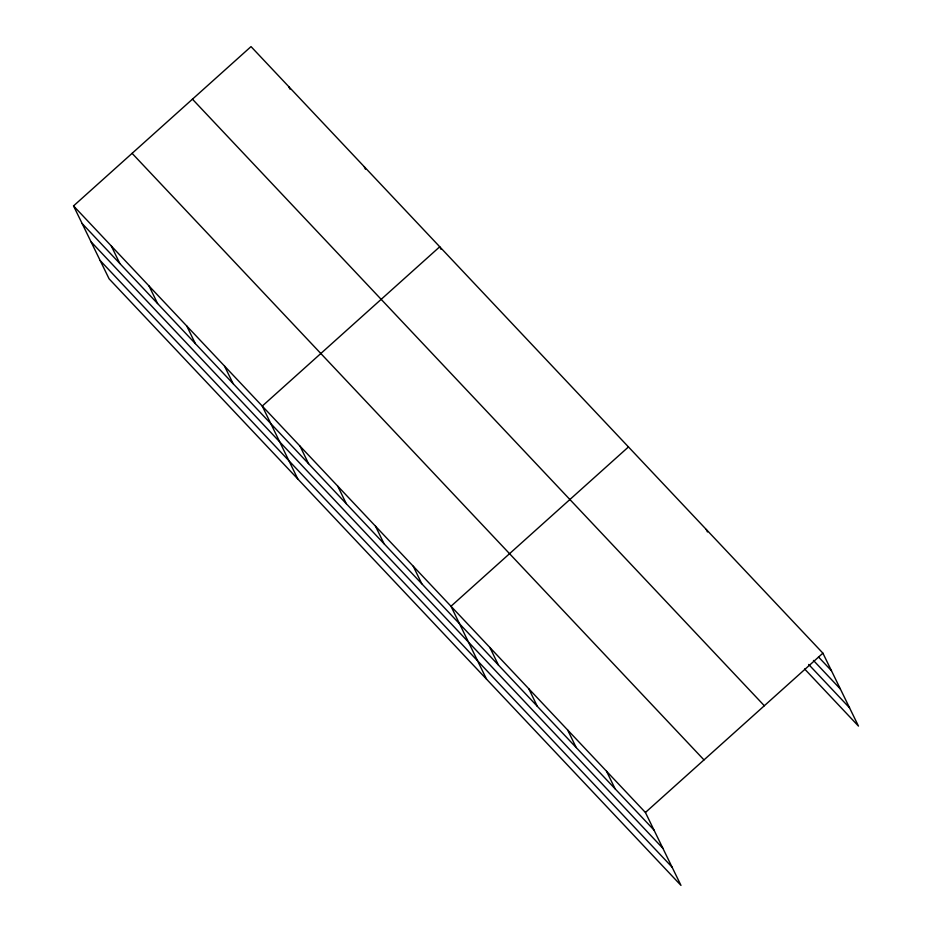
<?xml version="1.0" encoding="UTF-8"?>
<svg xmlns="http://www.w3.org/2000/svg" width="932" height="932" viewBox="0 0 932 932"><rect width="100%" height="100%" fill="white"/><g stroke="black" fill="none" stroke-linecap="round" stroke-linejoin="round"><path stroke-width="1.4" d="M73.535 205.914L645.422 812.483L680.977 885.4L109.102 278.831L73.535 205.914L251.023 46.6L822.898 653.169L858.465 726.086L804.619 668.978M628.459 446.941L450.983 606.254L486.539 679.16M645.422 812.483L822.898 653.169M818.506 656.99L831.472 670.737M813.461 660.45L840.373 689.004M808.673 664.458L849.553 707.819M192.446 99.176L764.333 705.745M132.099 153.337L703.986 759.906M82.098 223.482L653.984 830.051M91.01 241.749L662.897 848.318M100.19 260.564L672.077 867.133M706.235 529.434L707.458 531.939M440.964 249.275L439.741 246.77L262.253 406.084L297.821 479.001M364.249 166.7L365.472 169.216M288.757 86.629L289.98 89.146M606.534 771.242L615.097 788.798M567.646 729.989L576.209 747.557M528.759 688.748L537.321 706.305M489.871 647.495L498.434 665.064M413.237 566.213L421.8 583.782M375.491 526.184L384.054 543.752M337.745 486.155L346.308 503.711M299.999 446.113L308.574 463.682M224.507 366.055L233.082 383.611M186.773 326.014L195.336 343.582M149.027 285.984L157.59 303.552M111.281 245.943L119.844 263.511"/></g></svg>
